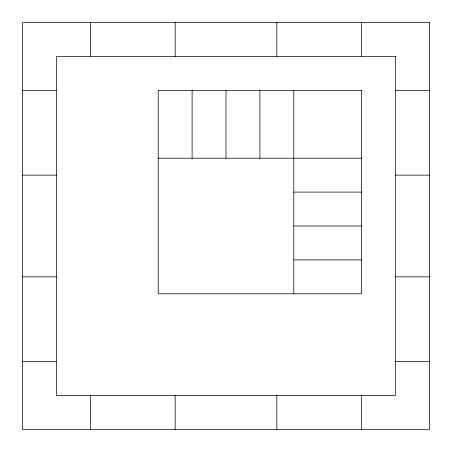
<?xml version="1.0" encoding="UTF-8"?>
<svg xmlns="http://www.w3.org/2000/svg" width="452" height="452" viewBox="0 0 452 452"><rect width="100%" height="100%" fill="white"/><g stroke="black" fill="none" stroke-linecap="round" stroke-linejoin="round"><path stroke-width="0.68" d="M22.6 90.4L56.5 90.4M395.5 90.4L429.4 90.4M158.2 158.2L361.6 158.2M22.6 175.15L56.5 175.15M395.5 175.15L429.4 175.15M293.8 192.1L361.6 192.1M293.8 226L361.6 226M293.8 259.9L361.6 259.9M22.6 276.85L56.5 276.85M395.5 276.85L429.4 276.85M22.6 361.6L56.5 361.6M395.5 361.6L429.4 361.6M361.6 22.6L361.6 56.5M361.6 395.5L361.6 429.4M293.8 90.4L293.8 293.8M276.85 22.6L276.85 56.5M276.85 395.5L276.85 429.4M259.9 90.4L259.9 158.2M226 90.4L226 158.2M192.1 90.4L192.1 158.2M175.15 22.6L175.15 56.5M175.15 395.5L175.15 429.4M90.4 22.6L90.4 56.5M90.4 395.5L90.4 429.4M429.4 22.6L22.6 22.6L22.6 429.4L429.4 429.4L429.4 22.6M395.5 56.5L56.5 56.5L56.5 395.5L395.5 395.5L395.5 56.5M361.6 90.4L158.2 90.4L158.2 293.8L361.6 293.8L361.6 90.4"/></g></svg>
